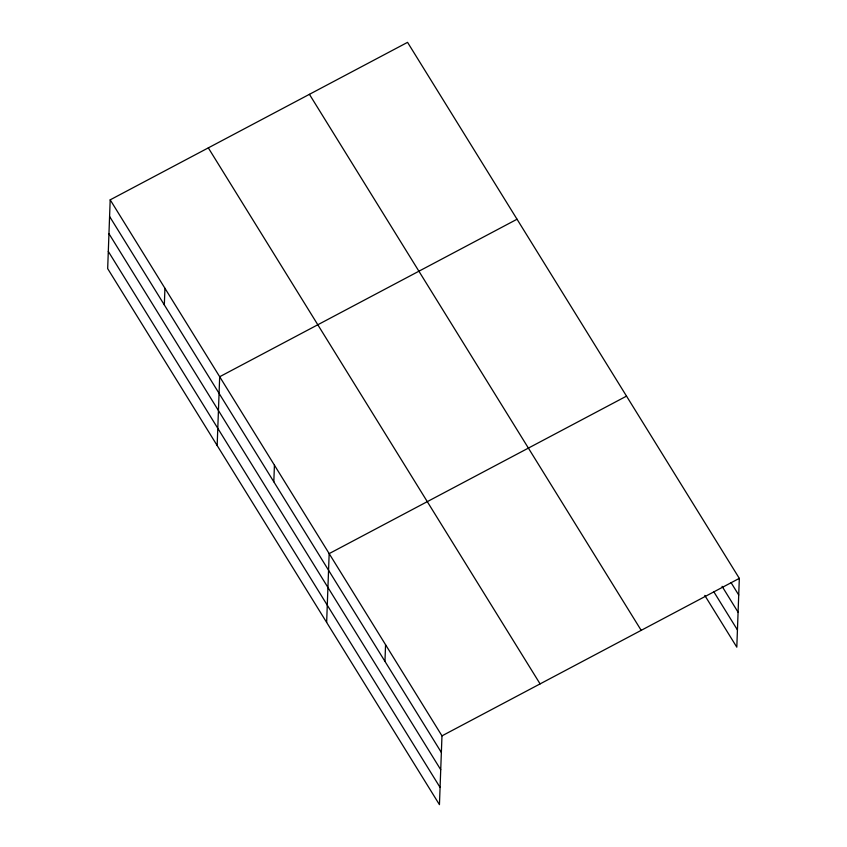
<?xml version="1.0" encoding="UTF-8"?>
<svg xmlns="http://www.w3.org/2000/svg" width="847" height="847" viewBox="0 0 847 847"><rect width="100%" height="100%" fill="white"/><g stroke="black" fill="none" stroke-linecap="round" stroke-linejoin="round"><path stroke-width="1.27" d="M110.195 199.839L107.675 268.626L439.445 804.65L441.975 735.863L110.195 199.839L407.555 42.35L739.325 578.374L736.805 647.161L704.778 595.409M164.329 304.909L164.932 288.287M217.16 445.511L219.68 376.735L517.041 219.235M273.814 481.795L274.428 465.172M326.646 622.397L329.165 553.62L626.526 396.121M384.962 661.369L385.565 644.747M441.975 735.863L739.325 578.374M731.056 582.62L738.722 594.996M722.078 586.336L738.086 612.212M713.767 591.693L737.441 629.946M309.42 94.324L641.2 630.348M208.32 147.876L540.1 683.9M109.581 216.461L441.361 752.485M108.956 233.677L440.726 769.701M108.3 251.411L440.08 787.435"/></g></svg>
